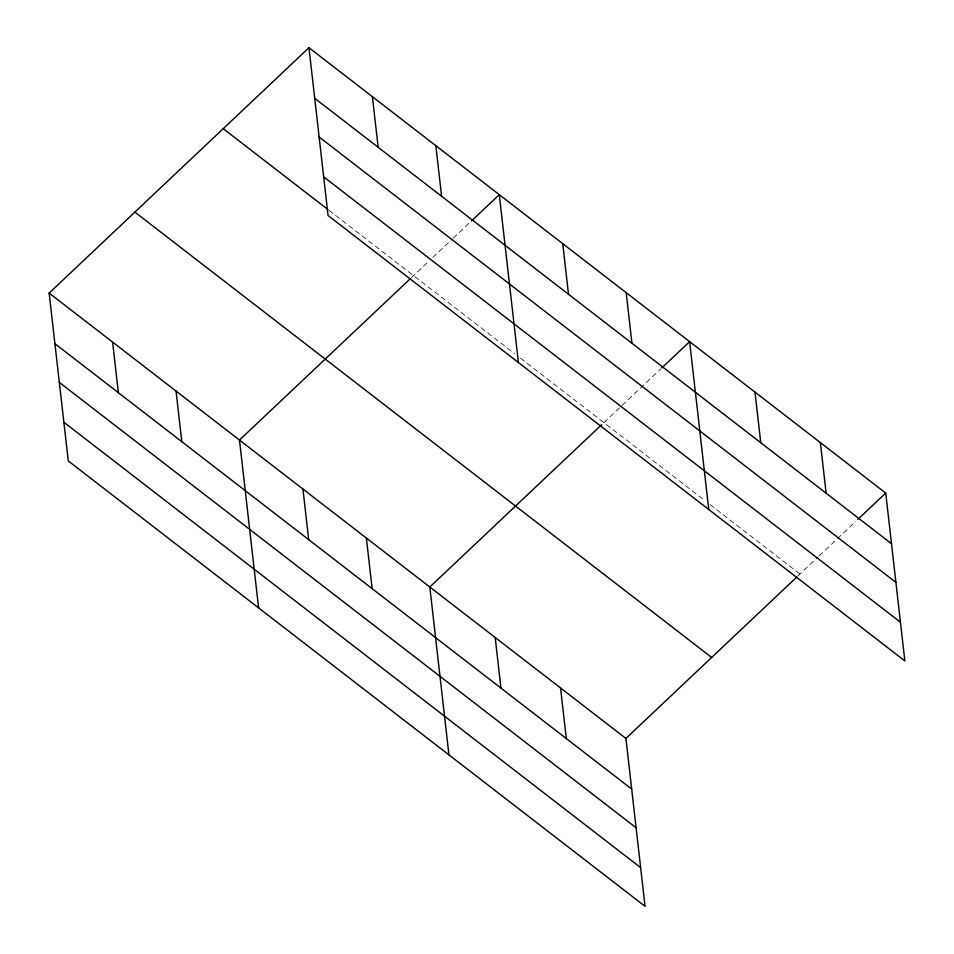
<?xml version="1.0" encoding="UTF-8"?>
<svg xmlns="http://www.w3.org/2000/svg" width="954" height="954" viewBox="0 0 954 954"><rect width="100%" height="100%" fill="white"/><g stroke="black" fill="none" stroke-linecap="round" stroke-linejoin="round"><path stroke-width="0.72" stroke-dasharray="4.77 3.58" d="M411.401 277.686L428.561 261.479M432.842 257.425L452.136 239.204M453.21 238.19L470.358 221.996M603.894 422.622L660.693 368.971M797.83 576.073L818.21 556.826M819.283 555.824L855.714 521.409M328.963 210.333L514.6 353.672M520.467 358.203L705.447 501.029M710.11 504.642L799.989 574.034"/><path stroke-width="1.43" d="M49.143 293.081L625.919 738.444L645.047 906.3L68.271 460.937L49.143 293.081L308.953 47.7L885.729 493.063L904.857 660.919L328.081 215.556L308.953 47.7M410.327 278.699L239.478 440.056L258.606 607.913M471.431 220.982L499.288 194.664L518.416 362.52M601.736 424.649L429.813 587.02L448.94 754.876M661.766 367.958L689.623 341.639L708.75 509.496M625.919 738.444L796.757 577.087M857.861 519.381L885.729 493.063M314.725 98.31L891.489 543.673M319.125 136.994L895.901 582.357M323.668 176.86L900.445 622.223M223.224 128.683L327.782 209.415M134.884 212.11L711.66 657.473M54.915 343.69L631.691 789.053M59.327 382.387L636.091 827.75M63.87 422.252L640.635 867.615M820.357 442.584L826.128 493.194M754.996 392.118L760.755 442.728M626.182 292.651L631.942 343.261M562.741 243.664L568.501 294.273M560.547 687.977L566.318 738.587M495.186 637.499L500.945 688.108M435.847 145.676L441.607 196.285M372.406 96.688L378.166 147.298M366.372 538.032L372.143 588.642M302.931 489.044L308.691 539.654M176.037 391.068L181.809 441.678M112.596 342.081L118.356 392.69"/></g></svg>
